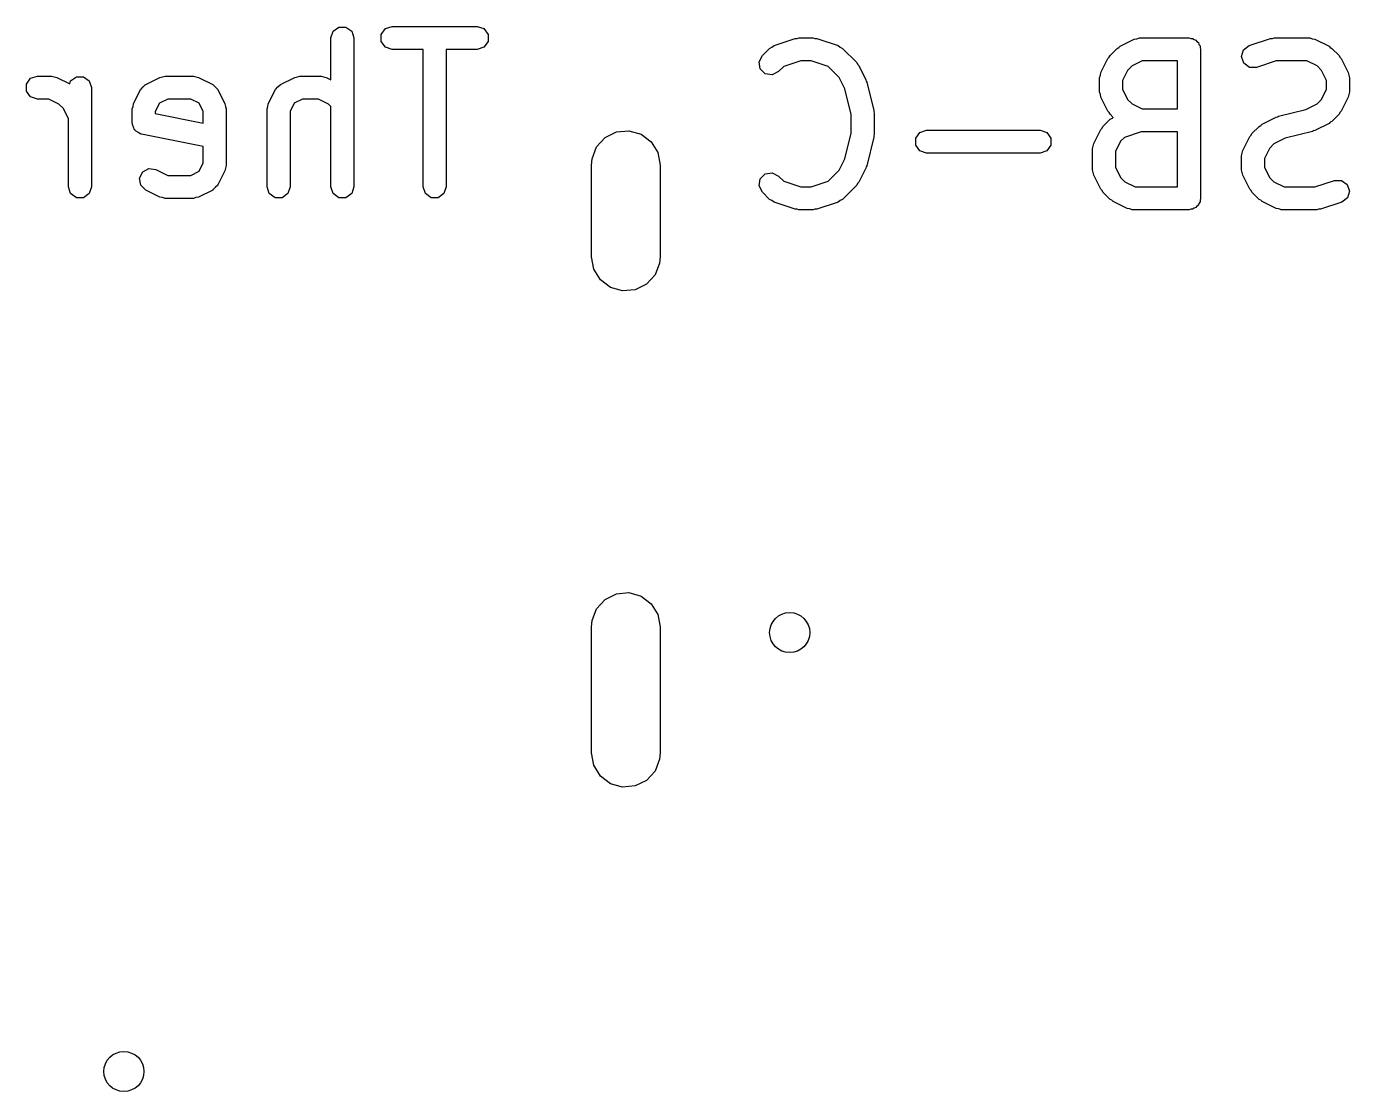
# Model space of a CAD drawing. Extents: x 0.03 to 2.76, y -2.35 to -0.04.
# Drawn here: x 1.8492 to 2.3037, y -0.412 to -0.0461 of the extents above; entities that cross this region are included whole.
import ezdxf

# ---------------------------------------------------------------- set-up
doc = ezdxf.new("R2010")
doc.units = 0
doc.header["$MEASUREMENT"] = 0
doc.layers.add('BLACK', color=7, linetype='CONTINUOUS')

msp = doc.modelspace()

# ---------------------------------------------------------------- linework, layer by layer
at = {"layer": 'BLACK', "linetype": 'CONTINUOUS'}
for p, q in [((1.95382, -0.05004), (1.95458, -0.04773)), ((1.95458, -0.04773), (1.95654, -0.0463)), ((1.95654, -0.0463), (1.95898, -0.0463)), ((1.95898, -0.0463), (1.96095, -0.04773)), ((1.96095, -0.04773), (1.9617, -0.05004)), ((1.97108, -0.04882), (1.97251, -0.04685)), ((1.97108, -0.05126), (1.97108, -0.04882)), ((1.97251, -0.04685), (1.97482, -0.0461)), ((1.97482, -0.0461), (2.00407, -0.0461)), ((2.00407, -0.0461), (2.00638, -0.04685)), ((2.00638, -0.04685), (2.00781, -0.04882)), ((2.00781, -0.04882), (2.00781, -0.05126)), ((1.95382, -0.06439), (1.95382, -0.05004)), ((1.9617, -0.05004), (1.9617, -0.10122)), ((1.97251, -0.05322), (1.97108, -0.05126)), ((1.97482, -0.05398), (1.97251, -0.05322)), ((1.98551, -0.05398), (1.97482, -0.05398)), ((1.98551, -0.10122), (1.98551, -0.05398)), ((2.00407, -0.05398), (1.99338, -0.05398)), ((1.99338, -0.05398), (1.99338, -0.10122)), ((2.00638, -0.05322), (2.00407, -0.05398)), ((2.00781, -0.05126), (2.00638, -0.05322)), ((2.10205, -0.05607), (2.10449, -0.05363)), ((2.10449, -0.05363), (2.1053, -0.05322)), ((2.1053, -0.05322), (2.10603, -0.05268)), ((2.10603, -0.05268), (2.11334, -0.05024)), ((2.11334, -0.05024), (2.11398, -0.05024)), ((2.11398, -0.05024), (2.11459, -0.05004)), ((2.11459, -0.05004), (2.11946, -0.05004)), ((2.11946, -0.05004), (2.12007, -0.05024)), ((2.12007, -0.05024), (2.12071, -0.05024)), ((2.12071, -0.05024), (2.12802, -0.05268)), ((2.12802, -0.05268), (2.12875, -0.05322)), ((2.12875, -0.05322), (2.12956, -0.05363)), ((2.12956, -0.05363), (2.13443, -0.0585)), ((2.22148, -0.05607), (2.22391, -0.05363)), ((2.22391, -0.05363), (2.22448, -0.05334)), ((2.22448, -0.05334), (2.22494, -0.05289)), ((2.22494, -0.05289), (2.22981, -0.05046)), ((2.22981, -0.05046), (2.23071, -0.05032)), ((2.23071, -0.05032), (2.23157, -0.05004)), ((2.23157, -0.05004), (2.24863, -0.05004)), ((2.24863, -0.05004), (2.24922, -0.05023)), ((2.24922, -0.05023), (2.24985, -0.05023)), ((2.24985, -0.05023), (2.25035, -0.0506)), ((2.25035, -0.0506), (2.25095, -0.05079)), ((2.25095, -0.05079), (2.25131, -0.0513)), ((2.25131, -0.0513), (2.25182, -0.05166)), ((2.25182, -0.05166), (2.25201, -0.05226)), ((2.25201, -0.05226), (2.25238, -0.05276)), ((2.25238, -0.05276), (2.25238, -0.05338)), ((2.25238, -0.05338), (2.25257, -0.05398)), ((2.25257, -0.05398), (2.25257, -0.10516)), ((2.26663, -0.05644), (2.26736, -0.05412)), ((2.26736, -0.05412), (2.26932, -0.05268)), ((2.26932, -0.05268), (2.27663, -0.05024)), ((2.27663, -0.05024), (2.27727, -0.05024)), ((2.27727, -0.05024), (2.27788, -0.05004)), ((2.27788, -0.05004), (2.29006, -0.05004)), ((2.29006, -0.05004), (2.29093, -0.05032)), ((2.29093, -0.05032), (2.29182, -0.05046)), ((2.29182, -0.05046), (2.2967, -0.05289)), ((2.2967, -0.05289), (2.29715, -0.05334)), ((2.29715, -0.05334), (2.29772, -0.05363)), ((2.29772, -0.05363), (2.30016, -0.05607)), ((2.10095, -0.05824), (2.10205, -0.05607)), ((2.10133, -0.06064), (2.10095, -0.05824)), ((2.11522, -0.05791), (2.1094, -0.05985)), ((2.11882, -0.05791), (2.11522, -0.05791)), ((2.12464, -0.05985), (2.11882, -0.05791)), ((2.13443, -0.0585), (2.13472, -0.05907)), ((2.13472, -0.05907), (2.13517, -0.05953)), ((2.2183, -0.06196), (2.22074, -0.05709)), ((2.22074, -0.05709), (2.22119, -0.05664)), ((2.22119, -0.05664), (2.22148, -0.05607)), ((2.2325, -0.05791), (2.22903, -0.05965)), ((2.24469, -0.05791), (2.2325, -0.05791)), ((2.24469, -0.07441), (2.24469, -0.05791)), ((2.2674, -0.05875), (2.26663, -0.05644)), ((2.26938, -0.06017), (2.2674, -0.05875)), ((2.27852, -0.05791), (2.27181, -0.06015)), ((2.28913, -0.05791), (2.27852, -0.05791)), ((2.29261, -0.05965), (2.28913, -0.05791)), ((2.30016, -0.05607), (2.30045, -0.05664)), ((2.30045, -0.05664), (2.3009, -0.05709)), ((2.3009, -0.05709), (2.30333, -0.06196)), ((1.85065, -0.06391), (1.85296, -0.06316)), ((1.85296, -0.06316), (1.85784, -0.06316)), ((1.85784, -0.06316), (1.8587, -0.06344)), ((1.8587, -0.06344), (1.8596, -0.06358)), ((1.8596, -0.06358), (1.86407, -0.06581)), ((1.8644, -0.06479), (1.86637, -0.06336)), ((1.86637, -0.06336), (1.8688, -0.06336)), ((1.8688, -0.06336), (1.87077, -0.06479)), ((1.8902, -0.06602), (1.89507, -0.06358)), ((1.89507, -0.06358), (1.89597, -0.06344)), ((1.89597, -0.06344), (1.89683, -0.06316)), ((1.89683, -0.06316), (1.90658, -0.06316)), ((1.90658, -0.06316), (1.90744, -0.06344)), ((1.90744, -0.06344), (1.90834, -0.06358)), ((1.90834, -0.06358), (1.91322, -0.06602)), ((1.9365, -0.06602), (1.94138, -0.06358)), ((1.94138, -0.06358), (1.94228, -0.06344)), ((1.94228, -0.06344), (1.94314, -0.06316)), ((1.94314, -0.06316), (1.95045, -0.06316)), ((1.95045, -0.06316), (1.95131, -0.06344)), ((1.95131, -0.06344), (1.95221, -0.06358)), ((1.95221, -0.06358), (1.95382, -0.06439)), ((2.10305, -0.06236), (2.10133, -0.06064)), ((2.10545, -0.06274), (2.10305, -0.06236)), ((2.10762, -0.06163), (2.10545, -0.06274)), ((2.1094, -0.05985), (2.10762, -0.06163)), ((2.12841, -0.06362), (2.12464, -0.05985)), ((2.13037, -0.06754), (2.12841, -0.06362)), ((2.13517, -0.05953), (2.1376, -0.0644)), ((2.21789, -0.06373), (2.21817, -0.06286)), ((2.21817, -0.06286), (2.2183, -0.06196)), ((2.2275, -0.06118), (2.22576, -0.06465)), ((2.22903, -0.05965), (2.2275, -0.06118)), ((2.27181, -0.06015), (2.26938, -0.06017)), ((2.29414, -0.06118), (2.29261, -0.05965)), ((2.29588, -0.06465), (2.29414, -0.06118)), ((2.30333, -0.06196), (2.30347, -0.06286)), ((2.30347, -0.06286), (2.30375, -0.06373)), ((1.84922, -0.06588), (1.85065, -0.06391)), ((1.84922, -0.06832), (1.84922, -0.06588)), ((1.86407, -0.06581), (1.8644, -0.06479)), ((1.87077, -0.06479), (1.87152, -0.0671)), ((1.87152, -0.0671), (1.87152, -0.10122)), ((1.886, -0.07265), (1.88844, -0.06778)), ((1.88844, -0.06778), (1.88846, -0.06775)), ((1.88846, -0.06772), (1.88931, -0.06689)), ((1.88846, -0.06775), (1.88846, -0.06772)), ((1.88931, -0.06689), (1.89014, -0.06604)), ((1.89014, -0.06604), (1.89017, -0.06604)), ((1.89017, -0.06604), (1.8902, -0.06602)), ((1.91322, -0.06602), (1.91324, -0.06604)), ((1.91324, -0.06604), (1.91327, -0.06604)), ((1.91327, -0.06604), (1.9141, -0.06689)), ((1.9141, -0.06689), (1.91495, -0.06772)), ((1.91495, -0.06772), (1.91495, -0.06775)), ((1.91495, -0.06775), (1.91498, -0.06778)), ((1.91498, -0.06778), (1.91741, -0.07265)), ((1.93231, -0.07265), (1.93474, -0.06778)), ((1.93474, -0.06778), (1.93476, -0.06775)), ((1.93476, -0.06775), (1.93477, -0.06772)), ((1.93477, -0.06772), (1.93562, -0.06689)), ((1.93562, -0.06689), (1.93645, -0.06604)), ((1.93645, -0.06604), (1.93648, -0.06604)), ((1.93648, -0.06604), (1.9365, -0.06602)), ((2.13258, -0.0764), (2.13037, -0.06754)), ((2.1376, -0.0644), (2.13767, -0.06484)), ((2.13767, -0.06484), (2.1379, -0.06521)), ((2.1379, -0.06521), (2.14034, -0.07496)), ((2.21789, -0.0686), (2.21789, -0.06373)), ((2.22576, -0.06465), (2.22576, -0.06767)), ((2.22576, -0.06767), (2.2275, -0.07114)), ((2.29414, -0.07114), (2.29588, -0.06767)), ((2.29588, -0.06767), (2.29588, -0.06465)), ((2.30375, -0.06373), (2.30375, -0.0686)), ((1.85065, -0.07029), (1.84922, -0.06832)), ((1.85296, -0.07104), (1.85065, -0.07029)), ((1.85691, -0.07104), (1.85296, -0.07104)), ((1.86038, -0.07277), (1.85691, -0.07104)), ((1.88586, -0.07355), (1.886, -0.07265)), ((1.89489, -0.07247), (1.89346, -0.07534)), ((1.89776, -0.07104), (1.89489, -0.07247)), ((1.90565, -0.07104), (1.89776, -0.07104)), ((1.90852, -0.07247), (1.90565, -0.07104)), ((1.90995, -0.07534), (1.90852, -0.07247)), ((1.91741, -0.07265), (1.91755, -0.07355)), ((1.93217, -0.07355), (1.93231, -0.07265)), ((1.9412, -0.07247), (1.93976, -0.07534)), ((1.94407, -0.07104), (1.9412, -0.07247)), ((1.94952, -0.07104), (1.94407, -0.07104)), ((1.95299, -0.07277), (1.94952, -0.07104)), ((2.21817, -0.06946), (2.21789, -0.0686)), ((2.2183, -0.07036), (2.21817, -0.06946)), ((2.22074, -0.07523), (2.2183, -0.07036)), ((2.2275, -0.07114), (2.22903, -0.07268)), ((2.22903, -0.07268), (2.2325, -0.07441)), ((2.28869, -0.07463), (2.29261, -0.07268)), ((2.29261, -0.07268), (2.29414, -0.07114)), ((2.30333, -0.07036), (2.3009, -0.07523)), ((2.30347, -0.06946), (2.30333, -0.07036)), ((2.30375, -0.0686), (2.30347, -0.06946)), ((1.86191, -0.07431), (1.86038, -0.07277)), ((1.86365, -0.07778), (1.86191, -0.07431)), ((1.88558, -0.07441), (1.88586, -0.07355)), ((1.88558, -0.07929), (1.88558, -0.07441)), ((1.89346, -0.07534), (1.89346, -0.07606)), ((1.89346, -0.07606), (1.90995, -0.07936)), ((1.90995, -0.07936), (1.90995, -0.07534)), ((1.91755, -0.07355), (1.91783, -0.07441)), ((1.91783, -0.07441), (1.91783, -0.09391)), ((1.93189, -0.07441), (1.93217, -0.07355)), ((1.93189, -0.10122), (1.93189, -0.07441)), ((1.93976, -0.07534), (1.93976, -0.10122)), ((1.95382, -0.07361), (1.95299, -0.07277)), ((1.95382, -0.10122), (1.95382, -0.07361)), ((2.13258, -0.08274), (2.13258, -0.0764)), ((2.14034, -0.07496), (2.14031, -0.07545)), ((2.14031, -0.07545), (2.14046, -0.07591)), ((2.14046, -0.07591), (2.14046, -0.08322)), ((2.22119, -0.07569), (2.22074, -0.07523)), ((2.22148, -0.07626), (2.22119, -0.07569)), ((2.22259, -0.07737), (2.22148, -0.07626)), ((2.2325, -0.07441), (2.24469, -0.07441)), ((2.27368, -0.0797), (2.27855, -0.07726)), ((2.27855, -0.07726), (2.27899, -0.0772)), ((2.27899, -0.0772), (2.27936, -0.07697)), ((2.27936, -0.07697), (2.28869, -0.07463)), ((2.30016, -0.07626), (2.29772, -0.0787)), ((2.30045, -0.07569), (2.30016, -0.07626)), ((2.3009, -0.07523), (2.30045, -0.07569)), ((1.86365, -0.10122), (1.86365, -0.07778)), ((1.88566, -0.07951), (1.88558, -0.07929)), ((1.88561, -0.07974), (1.88566, -0.07951)), ((1.88603, -0.08065), (1.88561, -0.07974)), ((1.88633, -0.0816), (1.88603, -0.08065)), ((1.88653, -0.08174), (1.88633, -0.0816)), ((1.88663, -0.08196), (1.88653, -0.08174)), ((2.15614, -0.08248), (2.15846, -0.08172)), ((2.15846, -0.08172), (2.19745, -0.08172)), ((2.19745, -0.08172), (2.19976, -0.08248)), ((2.21586, -0.08634), (2.2183, -0.08146)), ((2.2183, -0.08146), (2.21875, -0.08101)), ((2.21875, -0.08101), (2.21904, -0.08044)), ((2.21904, -0.08044), (2.22148, -0.078)), ((2.22148, -0.078), (2.22228, -0.07759)), ((2.22228, -0.07759), (2.22259, -0.07737)), ((2.27022, -0.08288), (2.27266, -0.08044)), ((2.27266, -0.08044), (2.27323, -0.08015)), ((2.27323, -0.08015), (2.27368, -0.0797)), ((2.2967, -0.07943), (2.29182, -0.08187)), ((2.29715, -0.07898), (2.2967, -0.07943)), ((2.29772, -0.0787), (2.29715, -0.07898)), ((1.8875, -0.08244), (1.88663, -0.08196)), ((1.8883, -0.08303), (1.8875, -0.08244)), ((1.88854, -0.08303), (1.8883, -0.08303)), ((1.88875, -0.08315), (1.88854, -0.08303)), ((1.90995, -0.08739), (1.88875, -0.08315)), ((2.04508, -0.08748), (2.048, -0.08428)), ((2.048, -0.08428), (2.05189, -0.08234)), ((2.05189, -0.08234), (2.05621, -0.08194)), ((2.05621, -0.08194), (2.06038, -0.08313)), ((2.06038, -0.08313), (2.06385, -0.08574)), ((2.06385, -0.08574), (2.06613, -0.08943)), ((2.13037, -0.0916), (2.13258, -0.08274)), ((2.14034, -0.08418), (2.1379, -0.09393)), ((2.14046, -0.08322), (2.14031, -0.08369)), ((2.14031, -0.08369), (2.14034, -0.08418)), ((2.15471, -0.08444), (2.15614, -0.08248)), ((2.15471, -0.08688), (2.15471, -0.08444)), ((2.19976, -0.08248), (2.20119, -0.08444)), ((2.20119, -0.08444), (2.20119, -0.08688)), ((2.21573, -0.08723), (2.21586, -0.08634)), ((2.22506, -0.08556), (2.22332, -0.08903)), ((2.22639, -0.08423), (2.22506, -0.08556)), ((2.23221, -0.08229), (2.22639, -0.08423)), ((2.24469, -0.08229), (2.23221, -0.08229)), ((2.24469, -0.10122), (2.24469, -0.08229)), ((2.26704, -0.08877), (2.26948, -0.0839)), ((2.26948, -0.0839), (2.26993, -0.08344)), ((2.26993, -0.08344), (2.27022, -0.08288)), ((2.28169, -0.0845), (2.27777, -0.08646)), ((2.29102, -0.08217), (2.28169, -0.0845)), ((2.29139, -0.08194), (2.29102, -0.08217)), ((2.29182, -0.08187), (2.29139, -0.08194)), ((1.90995, -0.09298), (1.90995, -0.08739)), ((2.04351, -0.09153), (2.04508, -0.08748)), ((2.06613, -0.08943), (2.06693, -0.0937)), ((2.15614, -0.08885), (2.15471, -0.08688)), ((2.15846, -0.0896), (2.15614, -0.08885)), ((2.19745, -0.0896), (2.15846, -0.0896)), ((2.19976, -0.08885), (2.19745, -0.0896)), ((2.20119, -0.08688), (2.19976, -0.08885)), ((2.21545, -0.0881), (2.21573, -0.08723)), ((2.21545, -0.09541), (2.21545, -0.0881)), ((2.22332, -0.08903), (2.22332, -0.09448)), ((2.26663, -0.09053), (2.26691, -0.08967)), ((2.26663, -0.09541), (2.26663, -0.09053)), ((2.26691, -0.08967), (2.26704, -0.08877)), ((2.27624, -0.08799), (2.2745, -0.09146)), ((2.27777, -0.08646), (2.27624, -0.08799)), ((1.88915, -0.09602), (1.89131, -0.0949)), ((1.89131, -0.0949), (1.89372, -0.09526)), ((1.89372, -0.09526), (1.89776, -0.09728)), ((1.90852, -0.09585), (1.90995, -0.09298)), ((1.91755, -0.09477), (1.91741, -0.09567)), ((1.91783, -0.09391), (1.91755, -0.09477)), ((2.04331, -0.0937), (2.04351, -0.09153)), ((2.04331, -0.1252), (2.04331, -0.0937)), ((2.06693, -0.0937), (2.06693, -0.1252)), ((2.12841, -0.09551), (2.13037, -0.0916)), ((2.1376, -0.09473), (2.13517, -0.09961)), ((2.13767, -0.0943), (2.1376, -0.09473)), ((2.1379, -0.09393), (2.13767, -0.0943)), ((2.21573, -0.09627), (2.21545, -0.09541)), ((2.22332, -0.09448), (2.22506, -0.09795)), ((2.26691, -0.09627), (2.26663, -0.09541)), ((2.2745, -0.09146), (2.2745, -0.09448)), ((2.2745, -0.09448), (2.27624, -0.09795)), ((1.88806, -0.0982), (1.88915, -0.09602)), ((1.88846, -0.1006), (1.88806, -0.0982)), ((1.89776, -0.09728), (1.90565, -0.09728)), ((1.90565, -0.09728), (1.90852, -0.09585)), ((1.91741, -0.09567), (1.91498, -0.10054)), ((2.10095, -0.1009), (2.10133, -0.0985)), ((2.10133, -0.0985), (2.10305, -0.09678)), ((2.10305, -0.09678), (2.10545, -0.09639)), ((2.10545, -0.09639), (2.10762, -0.0975)), ((2.10762, -0.0975), (2.1094, -0.09928)), ((2.1094, -0.09928), (2.11522, -0.10122)), ((2.11882, -0.10122), (2.12464, -0.09928)), ((2.12464, -0.09928), (2.12841, -0.09551)), ((2.13517, -0.09961), (2.13472, -0.10006)), ((2.21586, -0.09717), (2.21573, -0.09627)), ((2.2183, -0.10204), (2.21586, -0.09717)), ((2.22506, -0.09795), (2.22659, -0.09948)), ((2.22659, -0.09948), (2.23006, -0.10122)), ((2.26704, -0.09717), (2.26691, -0.09627)), ((2.26948, -0.10204), (2.26704, -0.09717)), ((2.27624, -0.09795), (2.27777, -0.09948)), ((2.27777, -0.09948), (2.28124, -0.10122)), ((2.29186, -0.10122), (2.29857, -0.09899)), ((2.29857, -0.09899), (2.301, -0.09897)), ((2.301, -0.09897), (2.30298, -0.10038)), ((1.8644, -0.10354), (1.86365, -0.10122)), ((1.86637, -0.10497), (1.8644, -0.10354)), ((1.87077, -0.10354), (1.8688, -0.10497)), ((1.87152, -0.10122), (1.87077, -0.10354)), ((1.8902, -0.1023), (1.88846, -0.1006)), ((1.89507, -0.10474), (1.8902, -0.1023)), ((1.91322, -0.1023), (1.90834, -0.10474)), ((1.91324, -0.10228), (1.91322, -0.1023)), ((1.91327, -0.10228), (1.91324, -0.10228)), ((1.9141, -0.10143), (1.91327, -0.10228)), ((1.91495, -0.1006), (1.9141, -0.10143)), ((1.91498, -0.10054), (1.91495, -0.10057)), ((1.91495, -0.10057), (1.91495, -0.1006)), ((1.93264, -0.10354), (1.93189, -0.10122)), ((1.93461, -0.10497), (1.93264, -0.10354)), ((1.93901, -0.10354), (1.93704, -0.10497)), ((1.93976, -0.10122), (1.93901, -0.10354)), ((1.95458, -0.10354), (1.95382, -0.10122)), ((1.95654, -0.10497), (1.95458, -0.10354)), ((1.96095, -0.10354), (1.95898, -0.10497)), ((1.9617, -0.10122), (1.96095, -0.10354)), ((1.98626, -0.10354), (1.98551, -0.10122)), ((1.98823, -0.10497), (1.98626, -0.10354)), ((1.99263, -0.10354), (1.99066, -0.10497)), ((1.99338, -0.10122), (1.99263, -0.10354)), ((2.10205, -0.10307), (2.10095, -0.1009)), ((2.10449, -0.1055), (2.10205, -0.10307)), ((2.11522, -0.10122), (2.11882, -0.10122)), ((2.13443, -0.10063), (2.12956, -0.1055)), ((2.13472, -0.10006), (2.13443, -0.10063)), ((2.21875, -0.1025), (2.2183, -0.10204)), ((2.21904, -0.10307), (2.21875, -0.1025)), ((2.22148, -0.1055), (2.21904, -0.10307)), ((2.23006, -0.10122), (2.24469, -0.10122)), ((2.26993, -0.1025), (2.26948, -0.10204)), ((2.27022, -0.10307), (2.26993, -0.1025)), ((2.27266, -0.1055), (2.27022, -0.10307)), ((2.28124, -0.10122), (2.29186, -0.10122)), ((2.30298, -0.10038), (2.30375, -0.10269)), ((2.30375, -0.10269), (2.30302, -0.10501)), ((1.8688, -0.10497), (1.86637, -0.10497)), ((1.89597, -0.10488), (1.89507, -0.10474)), ((1.89683, -0.10516), (1.89597, -0.10488)), ((1.90658, -0.10516), (1.89683, -0.10516)), ((1.90744, -0.10488), (1.90658, -0.10516)), ((1.90834, -0.10474), (1.90744, -0.10488)), ((1.93704, -0.10497), (1.93461, -0.10497)), ((1.95898, -0.10497), (1.95654, -0.10497)), ((1.99066, -0.10497), (1.98823, -0.10497)), ((2.1053, -0.10592), (2.10449, -0.1055)), ((2.10603, -0.10645), (2.1053, -0.10592)), ((2.11334, -0.10889), (2.10603, -0.10645)), ((2.11398, -0.1089), (2.11334, -0.10889)), ((2.11459, -0.10909), (2.11398, -0.1089)), ((2.12007, -0.1089), (2.11946, -0.10909)), ((2.12071, -0.10889), (2.12007, -0.1089)), ((2.12802, -0.10645), (2.12071, -0.10889)), ((2.12875, -0.10592), (2.12802, -0.10645)), ((2.12956, -0.1055), (2.12875, -0.10592)), ((2.22204, -0.10579), (2.22148, -0.1055)), ((2.2225, -0.10624), (2.22204, -0.10579)), ((2.22737, -0.10868), (2.2225, -0.10624)), ((2.22827, -0.10881), (2.22737, -0.10868)), ((2.22913, -0.10909), (2.22827, -0.10881)), ((2.24922, -0.1089), (2.24863, -0.10909)), ((2.24985, -0.1089), (2.24922, -0.1089)), ((2.25035, -0.10854), (2.24985, -0.1089)), ((2.25095, -0.10834), (2.25035, -0.10854)), ((2.25131, -0.10784), (2.25095, -0.10834)), ((2.25182, -0.10747), (2.25131, -0.10784)), ((2.25201, -0.10688), (2.25182, -0.10747)), ((2.25238, -0.10637), (2.25201, -0.10688)), ((2.25257, -0.10516), (2.25238, -0.10575)), ((2.25238, -0.10575), (2.25238, -0.10637)), ((2.27323, -0.10579), (2.27266, -0.1055)), ((2.27368, -0.10624), (2.27323, -0.10579)), ((2.27855, -0.10868), (2.27368, -0.10624)), ((2.27945, -0.10881), (2.27855, -0.10868)), ((2.28031, -0.10909), (2.27945, -0.10881)), ((2.29311, -0.1089), (2.2925, -0.10909)), ((2.29375, -0.10889), (2.29311, -0.1089)), ((2.30106, -0.10645), (2.29375, -0.10889)), ((2.30302, -0.10501), (2.30106, -0.10645)), ((2.11946, -0.10909), (2.11459, -0.10909)), ((2.24863, -0.10909), (2.22913, -0.10909)), ((2.2925, -0.10909), (2.28031, -0.10909)), ((2.0441, -0.12946), (2.04331, -0.1252)), ((2.06693, -0.1252), (2.06673, -0.12737)), ((2.04639, -0.13315), (2.0441, -0.12946)), ((2.06516, -0.13142), (2.06224, -0.13462)), ((2.06673, -0.12737), (2.06516, -0.13142)), ((2.04985, -0.13577), (2.04639, -0.13315)), ((2.05403, -0.13696), (2.04985, -0.13577)), ((2.06224, -0.13462), (2.05835, -0.13656)), ((2.05835, -0.13656), (2.05403, -0.13696)), ((2.05189, -0.241), (2.05621, -0.2406)), ((2.05621, -0.2406), (2.06038, -0.24179)), ((2.04508, -0.24614), (2.048, -0.24294)), ((2.048, -0.24294), (2.05189, -0.241)), ((2.06038, -0.24179), (2.06385, -0.24441)), ((2.06385, -0.24441), (2.06613, -0.2481)), ((2.04351, -0.25019), (2.04508, -0.24614)), ((2.06613, -0.2481), (2.06693, -0.25236)), ((2.04331, -0.25236), (2.04351, -0.25019)), ((2.04331, -0.29567), (2.04331, -0.25236)), ((2.06693, -0.25236), (2.06693, -0.29567)), ((2.0441, -0.29994), (2.04331, -0.29567)), ((2.04639, -0.30363), (2.0441, -0.29994)), ((2.06673, -0.29784), (2.06516, -0.30189)), ((2.06693, -0.29567), (2.06673, -0.29784)), ((2.04985, -0.30624), (2.04639, -0.30363)), ((2.06516, -0.30189), (2.06224, -0.3051)), ((2.05403, -0.30743), (2.04985, -0.30624)), ((2.05835, -0.30703), (2.05403, -0.30743)), ((2.06224, -0.3051), (2.05835, -0.30703))]:
    msp.add_line(p, q, dxfattribs=at)
at = {"layer": 'BLACK'}
for centre in [(2.11142, -0.25433), (1.88268, -0.40512)]:
    msp.add_circle(centre, 0.00689, dxfattribs=at)

doc.saveas('drawing.dxf')
